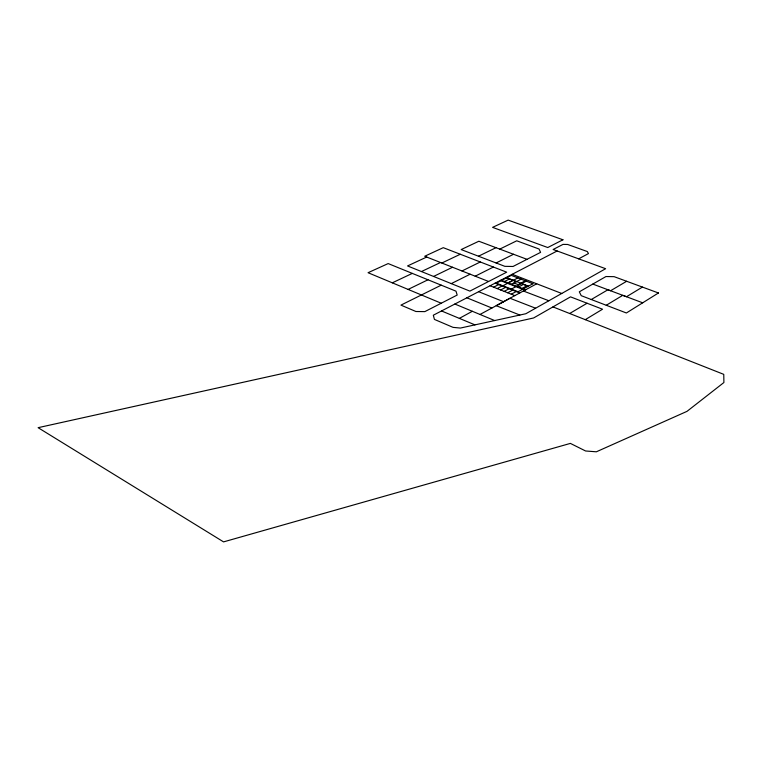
<?xml version="1.0" encoding="UTF-8"?>
<svg xmlns="http://www.w3.org/2000/svg" width="762" height="762" viewBox="0 0 762 762"><rect width="100%" height="100%" fill="white"/><g stroke="black" fill="none" stroke-linecap="round" stroke-linejoin="round"><path stroke-width="1.14" d="M642.423 287.083L626.516 296.732L607.933 289.76L591.283 299.514M585.254 319.669L602.532 309.22L570.528 296.856L533.6 317.973L38.1 427.682L223.561 541.887L570.376 443.398L585.607 450.99L596.36 451.799L687 411.356L723.9 382.524L723.767 374.361L552.955 306.905M606.257 305.257L622.754 295.323L642.68 302.809M569.662 313.506L587.073 303.247M626.65 281.273L610.572 290.751L592.817 284.074M578.672 258.851L588.454 253.584L587.359 251.565L567.69 244.478L563.023 244.392L553.107 249.498L605.628 268.71L525.837 313.734L460.381 328.06L453.047 327.365L434.426 319.411L433.321 315.211L557.155 250.974M459.362 318.383L472.326 311.287M525.904 289.636L523.37 291.008L548.859 300.752M479.993 314.468L536.715 283.788M511.283 294.189L516.217 291.541M522.075 288.388L526.904 285.798L523.37 284.426L518.531 287.007M507.73 292.779L512.664 290.141M504.187 291.37L509.13 288.75M525.332 280.787L518.112 284.626L513.902 282.988M511.35 289.093L526.266 281.149M500.663 289.97L505.616 287.36M511.493 284.255L521.132 279.168M497.138 288.579L502.101 285.979M507.997 282.883L512.855 280.33M502.91 285.769L517.874 277.911M493.643 287.188L498.605 284.597M504.511 281.511L509.378 278.978M488.585 281.483L424.691 256.251L443.255 247.669L506.682 272.177L469.868 291.113L407.546 265.938L426.701 257.042M475.183 276.196L493.405 267.043M496.1 262.976L513.521 254.27M451.295 283.607L470.154 274.206M441.227 285.159L400.945 305.114L415.909 311.506L424.844 311.62L457.181 295.056L455.981 291.17L388.172 263.576L368.046 272.71L441.236 303.228M461.982 270.977L480.289 261.976M499.777 249.107L516.75 240.802L539.02 249.003L540.591 252.365L513.045 266.471L504.863 266.338L461.162 249.574L478.841 241.24L526.99 259.328M408.118 289.417L427.996 279.778M478.479 256.213L496.014 247.688M433.559 276.444L452.542 267.252M421.453 271.548L440.522 262.499M441.836 263.023L460.286 254.251M392.316 282.826L412.299 273.396M512.178 274.291L561.775 293.484M506.778 277.72L528.437 286.15M505.911 277.625L516.35 281.692M535.61 308.219L509.959 298.256L496.205 305.695L519.855 315.039M500.948 280.121L525.628 289.779M500.929 280.759L522.637 289.274M495.033 283.188L519.779 292.941M490.061 285.769L514.845 295.608M478.641 291.694L503.568 301.714M466.877 297.799L491.9 308.029M454.847 304.028L494.681 320.554M441.522 310.953L474.955 324.869M658.435 292.979L626.383 312.982L581.225 295.666L579.311 291.817L605.971 276.539L614.124 276.663L658.435 292.979M532.924 283.731L518.055 291.741L496.3 283.169L511.312 275.368L532.924 283.731M562.947 239.782L547.754 247.536L492.576 227.362L508.159 220.113L562.947 239.782"/></g></svg>
